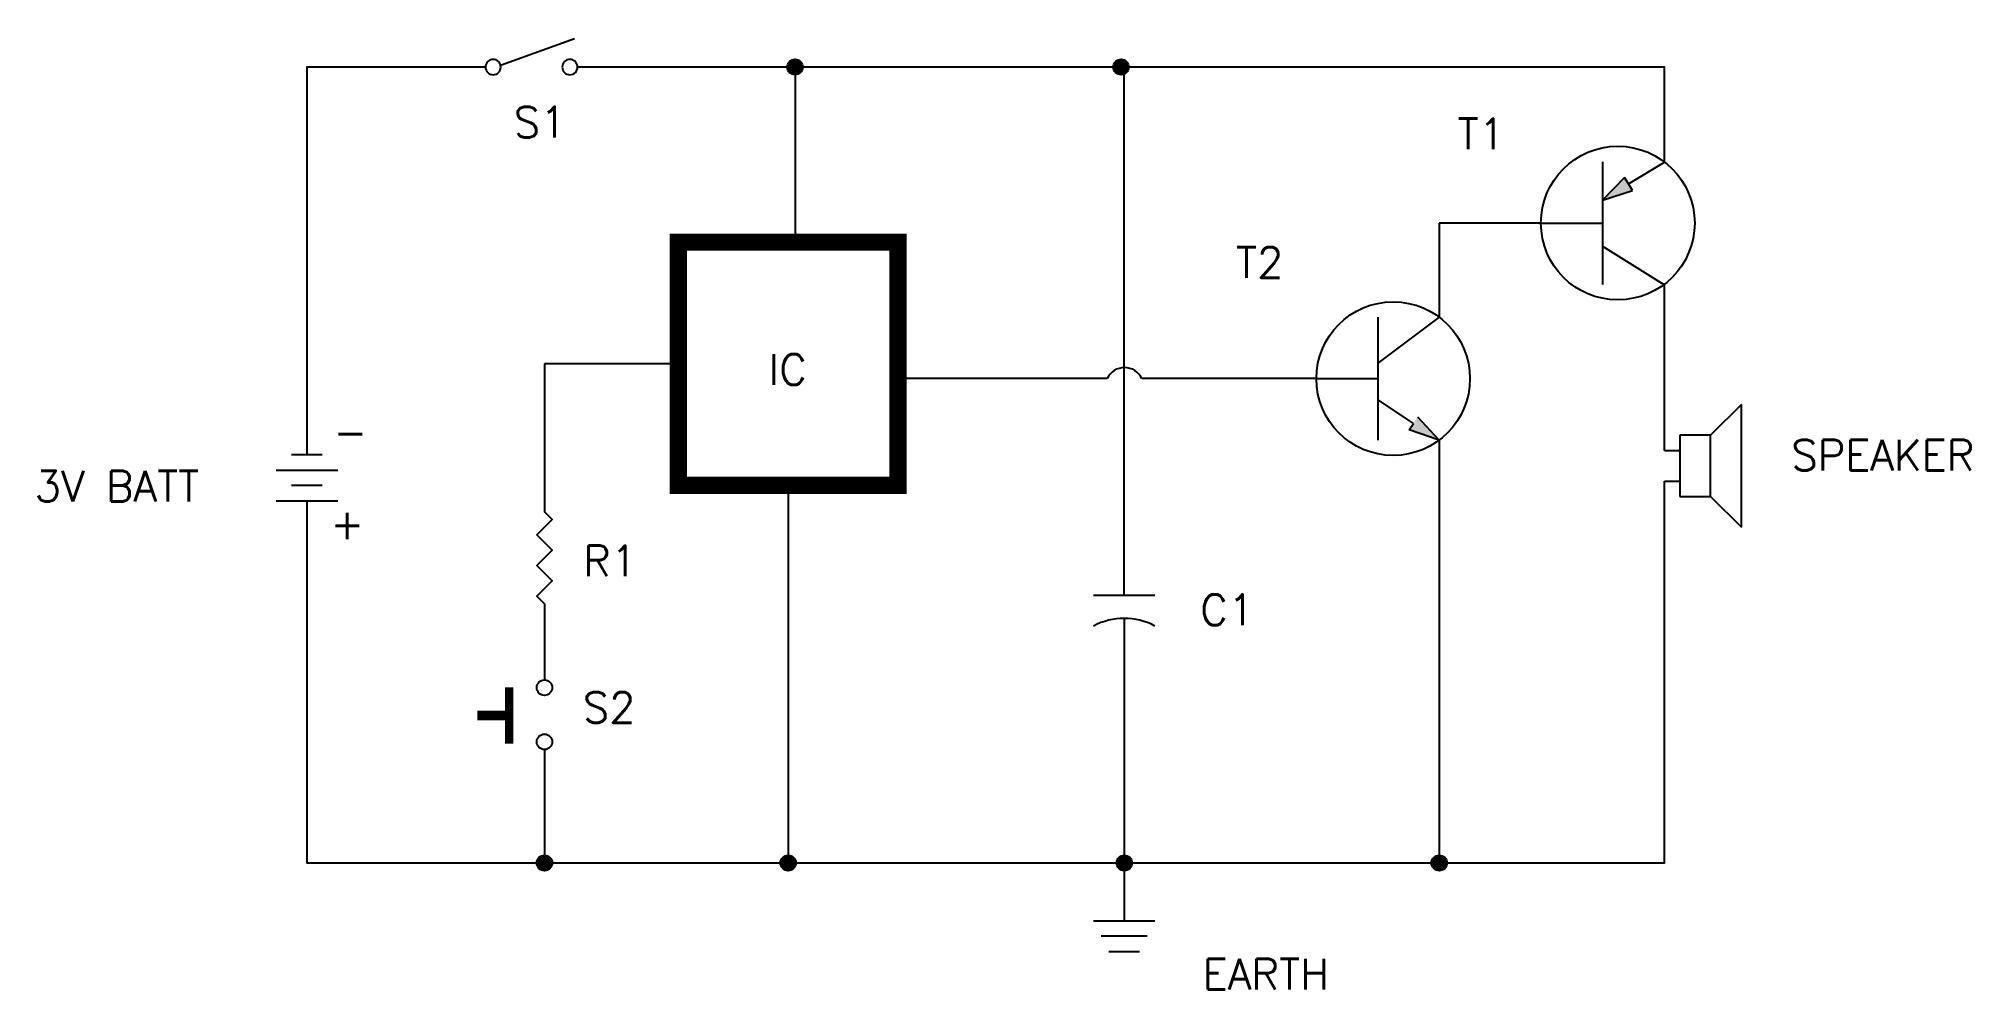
# Model space of a CAD drawing. Header units: inches. Extents: x 15.05 to 21.34, y 2.71 to 5.81.
import ezdxf

# ---------------------------------------------------------------- set-up
doc = ezdxf.new("R2010")
doc.units = ezdxf.units.IN
doc.header["$MEASUREMENT"] = 0
doc.layers.add('Text', color=3, linetype='Continuous')
doc.styles.get("Standard").update_dxf_attribs({"font": 'simplex.shx', "height": 0.1})

# ---------------------------------------------------------------- blocks, each defined once
blk = doc.blocks.new('Battery')
at = {"color": 7}
for p, q in [((0.175, -0.1), (0.175, 0.1)), ((0.275, -0.1), (0.275, 0.1)), ((0, 0), (0.125, 0)), ((0.125, 0.05), (0.125, -0.05)), ((0.225, 0.05), (0.225, -0.05)), ((0.275, 0), (0.4, 0))]:
    blk.add_line(p, q, dxfattribs=at)
blk = doc.blocks.new('Capacitor')
at = {"color": 7}
for p, q in [((0.15, -0.1), (0.15, 0.1)), ((0.15, 0), (0, 0)), ((0.225, 0), (0.4, 0))]:
    blk.add_line(p, q, dxfattribs=at)
blk.add_arc((0.4375, 0), 0.2125, 151.9275, 208.0725, dxfattribs=at)
blk = doc.blocks.new('Transistor - NPN')
at = {"color": 7}
for p, q in [((0.199999, 0.2), (0.199999, -0.2)), ((0.399999, 0.2), (0.199999, 0.05)), ((0, 0), (0.199999, 0)), ((0.316132, -0.145536), (0.201153, -0.069033)), ((0.329748, -0.124569), (0.399999, -0.2)), ((0.302516, -0.166503), (0.316132, -0.145536)), ((0.399999, -0.2), (0.302516, -0.166503))]:
    blk.add_line(p, q, dxfattribs=at)
blk.add_solid([(0.302516, -0.166503), (0.399999, -0.2), (0.329748, -0.124569)], dxfattribs=at)
blk = doc.blocks.new('Transistor - PNP')
at = {"color": 7}
for p, q in [((0.200001, 0.2), (0.200001, -0.199999)), ((0.284805, 0.127992), (0.4024, 0.199023)), ((0.271557, 0.149194), (0.200001, 0.075)), ((0.284805, 0.127992), (0.271557, 0.149194)), ((0.298053, 0.106791), (0.284805, 0.127992)), ((0.200001, 0.075), (0.298053, 0.106791)), ((0, 0), (0.200001, 0)), ((0.200001, -0.074999), (0.400001, -0.199999))]:
    blk.add_line(p, q, dxfattribs=at)
blk.add_solid([(0.200001, 0.075), (0.298053, 0.106791), (0.271557, 0.149194)], dxfattribs=at)
blk = doc.blocks.new('Speaker')
at = {"color": 7}
for p, q in [((0.25, 0.15), (0.15, 0.05)), ((0.25, -0.25), (0.25, 0.15)), ((0, 0), (0.05, 0)), ((0.05, 0.05), (0.05, -0.15)), ((0.15, 0.05), (0.05, 0.05)), ((0.15, -0.15), (0.15, 0.05)), ((0, -0.1), (0.05, -0.1)), ((0.05, -0.15), (0.15, -0.15)), ((0.15, -0.15), (0.25, -0.25))]:
    blk.add_line(p, q, dxfattribs=at)
blk = doc.blocks.new('Resistor')
at = {"color": 7}
blk.add_lwpolyline([(0, 0), (0.05, 0), (0.075, 0.025), (0.125, -0.025), (0.175, 0.025), (0.225, -0.025), (0.275, 0.025), (0.325, -0.025), (0.35, 0), (0.4, 0)], dxfattribs=at)
blk = doc.blocks.new('Ground')
at = {"color": 7}
for p, q in [((-0.1, 0), (0.1, 0)), ((0.075, -0.05), (-0.075, -0.05)), ((-0.05, -0.1), (0.05, -0.1))]:
    blk.add_line(p, q, dxfattribs=at)
blk = doc.blocks.new('Switch - SPST Open')
at = {"color": 7}
blk.add_line((0.027156, -0.00762), (0.264557, -0.092586), dxfattribs=at)
for centre in [(0, 0), (0.25, 0)]:
    blk.add_circle(centre, 0.025, dxfattribs=at)

msp = doc.modelspace()

# ---------------------------------------------------------------- hatches: boundary and pattern name
h = msp.add_hatch(color=256)
h.dxf.hatch_style = 1
h.paths.add_polyline_path([(17.485, 5.7139, 1), (17.5355, 5.7139, 1)])
h = msp.add_hatch(color=256)
h.dxf.hatch_style = 1
h.paths.add_polyline_path([(18.5463, 5.7139, 1), (18.5967, 5.7139, 1)])
h = msp.add_hatch(color=256)
h.dxf.hatch_style = 1
h.paths.add_polyline_path([(16.6694, 3.1221, 1), (16.7198, 3.1221, 1)])
h = msp.add_hatch(color=256)
h.dxf.hatch_style = 1
h.paths.add_polyline_path([(17.4627, 3.1221, 1), (17.5131, 3.1221, 1)])
h = msp.add_hatch(color=256)
h.dxf.hatch_style = 1
h.paths.add_polyline_path([(18.5567, 3.1221, 1), (18.6071, 3.1221, 1)])
h = msp.add_hatch(color=256)
h.dxf.hatch_style = 1
h.paths.add_polyline_path([(19.5819, 3.1221, 1), (19.6323, 3.1221, 1)])

# ---------------------------------------------------------------- linework, layer by layer
for p, q in [((17.5103, 5.7139), (17.5103, 5.1439)), ((18.5819, 4.1436), (18.5819, 5.7139)), ((19.9381, 5.2055), (19.6071, 5.2055)), ((19.6071, 5.2055), (19.6071, 4.8992)), ((17.1305, 4.7479), (16.6946, 4.7479)), ((16.6946, 4.7479), (16.6946, 4.316)), ((18.5262, 4.6992), (17.8453, 4.6992)), ((19.2071, 4.6992), (18.6392, 4.6992)), ((19.6071, 4.4992), (19.6071, 3.1221)), ((17.4879, 4.3519), (17.4879, 3.1221)), ((16.6946, 3.916), (16.6946, 3.7182)), ((18.5819, 3.7436), (18.5819, 2.9332)), ((16.6946, 3.4912), (16.6946, 3.1221))]:
    msp.add_line(p, q)
for points in [[(16.5025, 5.7139), (15.9216, 5.7139), (15.9216, 4.451)], [(20.3405, 5.4045), (20.3405, 5.7139), (16.8025, 5.7139)], [(20.3405, 4.4652), (20.3405, 5.0073)], [(15.9216, 4.301), (15.9216, 3.1221), (20.3405, 3.1221), (20.3405, 4.3652)]]:
    msp.add_lwpolyline(points)
at = {"const_width": 0.0558}
msp.add_lwpolyline([(17.1305, 5.1439), (17.8453, 5.1439), (17.8453, 4.3519), (17.1305, 4.3519)], close=True, dxfattribs=at)
for points, const_width in [([(16.58, 3.6937), (16.58, 3.5107)], 0.0266), ([(16.58, 3.6022), (16.4766, 3.6022)], 0.0307)]:
    msp.add_lwpolyline(points, dxfattribs=dict(const_width=const_width))
for centre, radius in [((17.5103, 5.7139), 0.0252), ((18.5715, 5.7139), 0.0252), ((20.1883, 5.2059), 0.2502), ((19.4571, 4.6992), 0.25), ((16.6946, 3.693), 0.0252), ((16.6946, 3.5164), 0.0252), ((16.6946, 3.1221), 0.0252), ((17.4879, 3.1221), 0.0252), ((18.5819, 3.1221), 0.0252), ((19.6071, 3.1221), 0.0252)]:
    msp.add_circle(centre, radius)
msp.add_arc((18.5827, 4.673), 0.0623, 24.84076, 155.15924)

# ---------------------------------------------------------------- block references
at = {"xscale": -1, "rotation": 180}
msp.add_blockref('Switch - SPST Open', (16.5275, 5.7139), dxfattribs=at)
for name, p in [('Transistor - PNP', (19.9381, 5.2055)), ('Transistor - NPN', (19.2071, 4.6992)), ('Speaker', (20.3405, 4.4652)), ('Ground', (18.5819, 2.9332))]:
    msp.add_blockref(name, p)
at = {"rotation": 270}
for name, p in [('Battery', (15.9216, 4.576)), ('Resistor', (16.6946, 4.316)), ('Capacitor', (18.5819, 4.1436))]:
    msp.add_blockref(name, p, dxfattribs=at)

# ---------------------------------------------------------------- texts
at = {"layer": 'Text', "char_height": 0.1, "attachment_point": 1}
for s, width, insert in [('S1', 0.209446, (16.5946, 5.5846)), ('T1', 0.186174, (19.667, 5.5462)), ('T2', 0.51157, (18.9455, 5.1278)), ('IC', 0.341319, (17.4246, 4.7788)), ('-', 0.339479, (16.0069, 4.576)), ('SPEAKER', 0.527493, (20.753, 4.5002)), ('3V BATT', 0.868811, (15.0354, 4.3991)), ('+', 0.193931, (15.9973, 4.2767)), ('R1', 0.355936, (16.8205, 4.1558)), ('C1', 0.349076, (18.8292, 3.9965)), ('S2', 0.162902, (16.8196, 3.6786)), ('EARTH', 0.690395, (18.8371, 2.8103))]:
    msp.add_mtext_dynamic_manual_height_columns(s, width=width, gutter_width=0.5, heights=[0], dxfattribs=dict(at, insert=insert))

doc.saveas('drawing.dxf')
